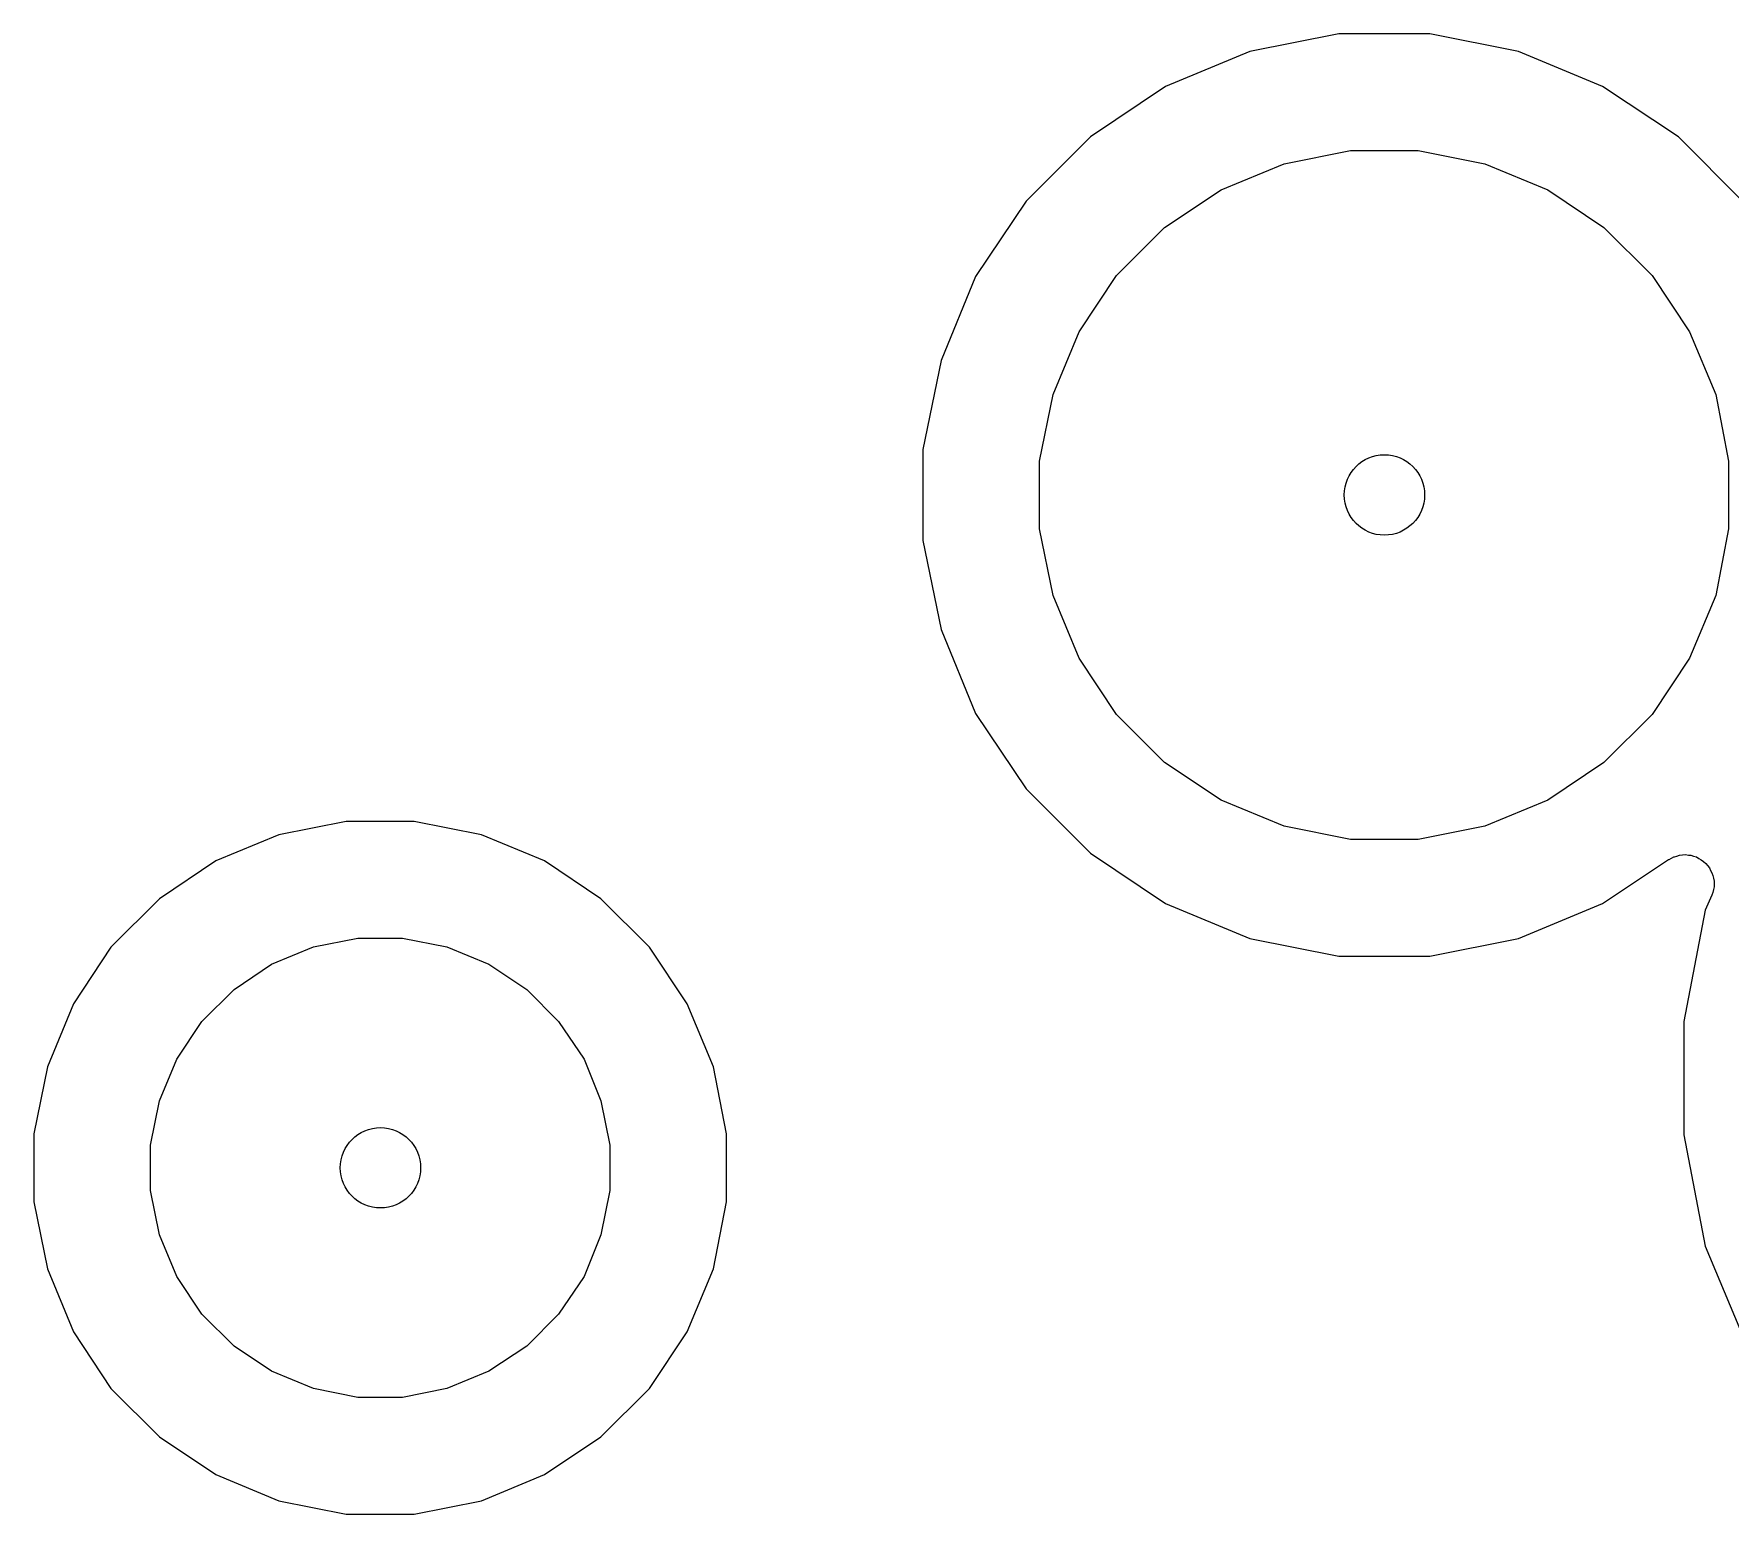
# Model space of a CAD drawing. Extents: x 1.5 to 15, y -8.3 to -3.1.
# Drawn here: x 11.8941 to 12.1849, y -4.6994 to -4.4456 of the extents above; entities that cross this region are included whole.
import ezdxf

# ---------------------------------------------------------------- set-up
doc = ezdxf.new("R2010")
doc.units = 0
doc.header["$MEASUREMENT"] = 0
doc.layers.add('BLACK', color=7, linetype='CONTINUOUS')

msp = doc.modelspace()

# ---------------------------------------------------------------- linework, layer by layer
at = {"layer": 'BLACK', "linetype": 'CONTINUOUS'}
for p, q in [((12.1178, -4.44565), (12.1025, -4.44869)), ((12.1334, -4.44565), (12.1178, -4.44565)), ((12.1486, -4.44869), (12.1334, -4.44565)), ((12.1025, -4.44869), (12.0881, -4.45465)), ((12.163, -4.45465), (12.1486, -4.44869)), ((12.0881, -4.45465), (12.0752, -4.4633)), ((12.176, -4.4633), (12.163, -4.45465)), ((12.0752, -4.4633), (12.0642, -4.47431)), ((12.1084, -4.46792), (12.1198, -4.46565)), ((12.1198, -4.46565), (12.1314, -4.46565)), ((12.1314, -4.46565), (12.1428, -4.46792)), ((12.187, -4.47431), (12.176, -4.4633)), ((12.0976, -4.47237), (12.1084, -4.46792)), ((12.1428, -4.46792), (12.1536, -4.47237)), ((12.0642, -4.47431), (12.0555, -4.48726)), ((12.0879, -4.47883), (12.0976, -4.47237)), ((12.1536, -4.47237), (12.1632, -4.47883)), ((12.0797, -4.48706), (12.0879, -4.47883)), ((12.1632, -4.47883), (12.1715, -4.48706)), ((12.0555, -4.48726), (12.0496, -4.50165)), ((12.0733, -4.49673), (12.0797, -4.48706)), ((12.1715, -4.48706), (12.1779, -4.49673)), ((12.0688, -4.50748), (12.0733, -4.49673)), ((12.1779, -4.49673), (12.1824, -4.50748)), ((12.0496, -4.50165), (12.0465, -4.51692)), ((12.0665, -4.51889), (12.0688, -4.50748)), ((12.1824, -4.50748), (12.1846, -4.51889)), ((12.0465, -4.51692), (12.0465, -4.53249)), ((12.0665, -4.53052), (12.0665, -4.51889)), ((12.1846, -4.51889), (12.1846, -4.53052)), ((12.0465, -4.53249), (12.0496, -4.54776)), ((12.0688, -4.54193), (12.0665, -4.53052)), ((12.1846, -4.53052), (12.1824, -4.54193)), ((12.0733, -4.55268), (12.0688, -4.54193)), ((12.1824, -4.54193), (12.1779, -4.55268)), ((12.0496, -4.54776), (12.0555, -4.56215)), ((12.0797, -4.56235), (12.0733, -4.55268)), ((12.1779, -4.55268), (12.1715, -4.56235)), ((12.0555, -4.56215), (12.0642, -4.5751)), ((12.0879, -4.57058), (12.0797, -4.56235)), ((12.1715, -4.56235), (12.1632, -4.57058)), ((12.0976, -4.57704), (12.0879, -4.57058)), ((12.1632, -4.57058), (12.1536, -4.57704)), ((12.0642, -4.5751), (12.0752, -4.58611)), ((12.1084, -4.58149), (12.0976, -4.57704)), ((12.1536, -4.57704), (12.1428, -4.58149)), ((11.9476, -4.58069), (11.9361, -4.58297)), ((11.9593, -4.58069), (11.9476, -4.58069)), ((11.9708, -4.58297), (11.9593, -4.58069)), ((12.1198, -4.58376), (12.1084, -4.58149)), ((12.1428, -4.58149), (12.1314, -4.58376)), ((11.9361, -4.58297), (11.9253, -4.58745)), ((11.9816, -4.58745), (11.9708, -4.58297)), ((12.1314, -4.58376), (12.1198, -4.58376)), ((11.9253, -4.58745), (11.9156, -4.59394)), ((11.9913, -4.59394), (11.9816, -4.58745)), ((12.0752, -4.58611), (12.0881, -4.59476)), ((12.163, -4.59476), (12.1743, -4.58722)), ((12.1743, -4.58722), (12.1744, -4.58718)), ((12.1744, -4.58718), (12.1748, -4.58695)), ((12.1744, -4.58718), (12.1744, -4.58718)), ((12.1744, -4.58718), (12.1744, -4.58718)), ((12.1744, -4.58718), (12.1744, -4.58718)), ((12.1748, -4.58695), (12.1752, -4.58673)), ((12.1752, -4.58673), (12.1753, -4.58673)), ((12.1753, -4.58673), (12.1757, -4.5866)), ((12.1753, -4.58673), (12.1753, -4.58673)), ((12.1757, -4.5866), (12.1762, -4.58646)), ((12.1762, -4.58646), (12.1767, -4.58642)), ((12.1762, -4.58646), (12.1762, -4.58646)), ((12.1762, -4.58646), (12.1762, -4.58646)), ((12.1767, -4.58642), (12.1772, -4.58637)), ((12.1772, -4.58637), (12.1772, -4.58637)), ((12.1772, -4.58637), (12.1772, -4.58637)), ((12.1772, -4.58637), (12.1777, -4.58643)), ((12.1777, -4.58643), (12.1781, -4.58648)), ((12.1781, -4.58648), (12.1781, -4.58648)), ((12.1781, -4.58648), (12.1781, -4.58648)), ((12.1781, -4.58648), (12.1786, -4.58663)), ((12.1786, -4.58663), (12.1791, -4.58677)), ((12.1791, -4.58677), (12.1791, -4.58677)), ((12.1791, -4.58677), (12.1791, -4.58677)), ((12.1791, -4.58677), (12.1795, -4.58701)), ((12.1795, -4.58701), (12.1799, -4.58723)), ((12.1799, -4.58723), (12.1799, -4.58724)), ((12.1799, -4.58724), (12.1799, -4.58724)), ((12.1799, -4.58724), (12.1803, -4.58755)), ((12.1803, -4.58755), (12.1807, -4.58786)), ((12.1807, -4.58786), (12.1807, -4.58786)), ((12.1807, -4.58786), (12.1807, -4.58787)), ((12.1807, -4.58787), (12.181, -4.58824)), ((12.181, -4.58824), (12.1813, -4.58861)), ((12.1813, -4.58861), (12.1813, -4.58862)), ((12.1813, -4.58862), (12.1813, -4.58862)), ((12.1813, -4.58862), (12.1815, -4.58906)), ((12.1815, -4.58906), (12.1817, -4.58948)), ((12.1817, -4.58948), (12.1817, -4.58948)), ((12.1817, -4.58948), (12.1817, -4.58949)), ((12.1817, -4.58949), (12.1819, -4.58996)), ((12.1819, -4.58996), (12.182, -4.59041)), ((12.182, -4.59041), (12.182, -4.59042)), ((12.182, -4.59042), (12.182, -4.59042)), ((12.182, -4.59042), (12.1821, -4.59092)), ((12.1821, -4.59092), (12.1821, -4.59138)), ((12.1817, -4.59329), (12.1806, -4.5959)), ((12.1819, -4.59283), (12.1817, -4.59329)), ((12.182, -4.59237), (12.1819, -4.59283)), ((12.1821, -4.59188), (12.182, -4.59235)), ((12.182, -4.59235), (12.182, -4.59236)), ((12.182, -4.59236), (12.182, -4.59237)), ((12.1821, -4.59138), (12.1821, -4.59139)), ((12.1821, -4.59139), (12.1821, -4.59139)), ((12.1821, -4.59139), (12.1821, -4.59188)), ((11.9156, -4.59394), (11.9073, -4.60221)), ((11.9996, -4.60221), (11.9913, -4.59394)), ((12.0881, -4.59476), (12.1025, -4.60072)), ((12.1486, -4.60072), (12.163, -4.59476)), ((12.1806, -4.5959), (12.1769, -4.61498)), ((11.9073, -4.60221), (11.9009, -4.61194)), ((11.9348, -4.60517), (11.942, -4.6022)), ((11.942, -4.6022), (11.9496, -4.60069)), ((11.9496, -4.60069), (11.9573, -4.60069)), ((11.9573, -4.60069), (11.9649, -4.6022)), ((11.9649, -4.6022), (11.9721, -4.60517)), ((12.0061, -4.61194), (11.9996, -4.60221)), ((12.1025, -4.60072), (12.1178, -4.60376)), ((12.1334, -4.60376), (12.1486, -4.60072)), ((11.9284, -4.60948), (11.9348, -4.60517)), ((11.9721, -4.60517), (11.9786, -4.60948)), ((12.1178, -4.60376), (12.1334, -4.60376)), ((11.9229, -4.61496), (11.9284, -4.60948)), ((11.9786, -4.60948), (11.984, -4.61496)), ((11.9009, -4.61194), (11.8964, -4.62274)), ((12.0106, -4.62274), (12.0061, -4.61194)), ((11.9186, -4.62141), (11.9229, -4.61496)), ((11.984, -4.61496), (11.9884, -4.62141)), ((12.1769, -4.61498), (12.1769, -4.63443)), ((11.8964, -4.62274), (11.8941, -4.63421)), ((11.9156, -4.62858), (11.9186, -4.62141)), ((11.9884, -4.62141), (11.9913, -4.62858)), ((12.0128, -4.63421), (12.0106, -4.62274)), ((11.9141, -4.63618), (11.9156, -4.62858)), ((11.9913, -4.62858), (11.9928, -4.63618)), ((11.8941, -4.63421), (11.8941, -4.64591)), ((12.0128, -4.64591), (12.0128, -4.63421)), ((12.1769, -4.63443), (12.1806, -4.65351)), ((11.9141, -4.64394), (11.9141, -4.63618)), ((11.9928, -4.63618), (11.9928, -4.64394)), ((11.8941, -4.64591), (11.8964, -4.65738)), ((11.9156, -4.65154), (11.9141, -4.64394)), ((11.9928, -4.64394), (11.9913, -4.65154)), ((12.0106, -4.65738), (12.0128, -4.64591)), ((11.9186, -4.65871), (11.9156, -4.65154)), ((11.9913, -4.65154), (11.9884, -4.65871)), ((12.1806, -4.65351), (12.1881, -4.67148)), ((11.8964, -4.65738), (11.9009, -4.66818)), ((12.0061, -4.66818), (12.0106, -4.65738)), ((11.9229, -4.66516), (11.9186, -4.65871)), ((11.9884, -4.65871), (11.984, -4.66516)), ((11.9284, -4.67064), (11.9229, -4.66516)), ((11.984, -4.66516), (11.9786, -4.67064)), ((11.9009, -4.66818), (11.9073, -4.67791)), ((11.9996, -4.67791), (12.0061, -4.66818)), ((11.9348, -4.67495), (11.9284, -4.67064)), ((11.9786, -4.67064), (11.9721, -4.67495)), ((11.942, -4.67792), (11.9348, -4.67495)), ((11.9721, -4.67495), (11.9649, -4.67792)), ((11.9073, -4.67791), (11.9156, -4.68617)), ((11.9496, -4.67943), (11.942, -4.67792)), ((11.9649, -4.67792), (11.9573, -4.67943)), ((11.9913, -4.68617), (11.9996, -4.67791)), ((11.9573, -4.67943), (11.9496, -4.67943)), ((11.9156, -4.68617), (11.9253, -4.69267)), ((11.9816, -4.69267), (11.9913, -4.68617)), ((11.9253, -4.69267), (11.9361, -4.69715)), ((11.9708, -4.69715), (11.9816, -4.69267)), ((11.9361, -4.69715), (11.9476, -4.69943)), ((11.9593, -4.69943), (11.9708, -4.69715)), ((11.9476, -4.69943), (11.9593, -4.69943))]:
    msp.add_line(p, q, dxfattribs=at)
at = {"layer": 'BLACK'}
for centre in [(12.1256, -4.5247), (11.9535, -4.64006)]:
    msp.add_circle(centre, 0.00689, dxfattribs=at)

doc.saveas('drawing.dxf')
